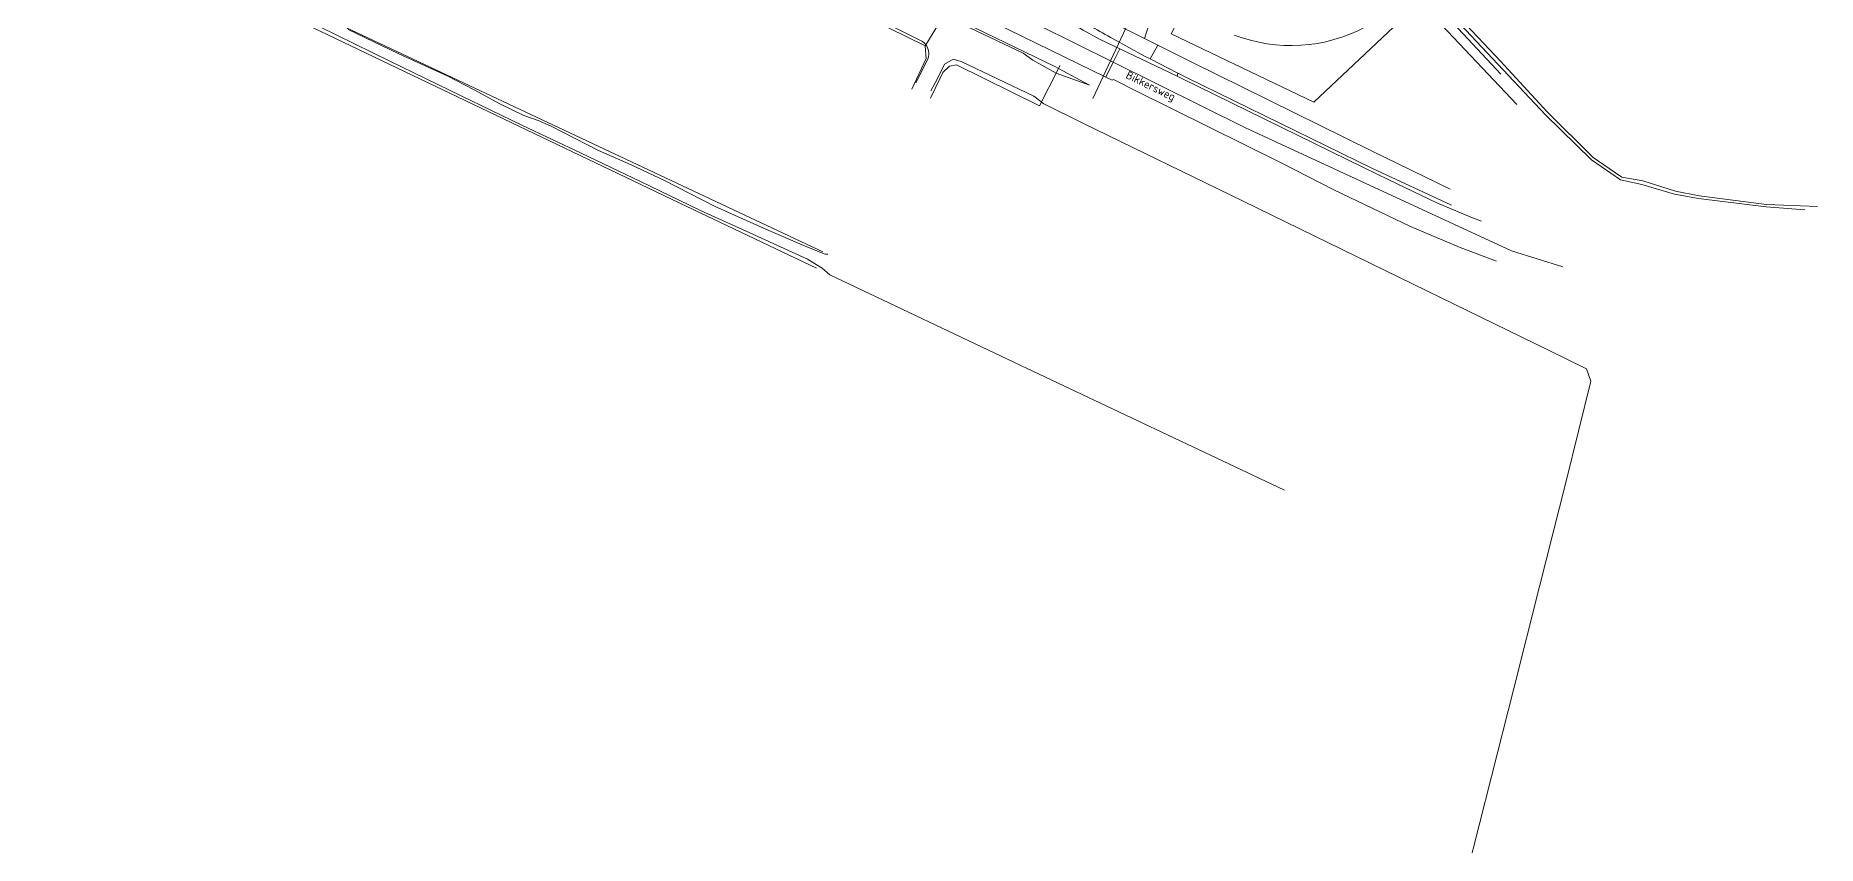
# Model space of a CAD drawing. Header units: metres. Extents: x 152715 to 153336, y 472170 to 473297.
# Drawn here: x 152939.2 to 153328.8, y 472733.4 to 472910.4 of the extents above; entities that cross this region are included whole.
import ezdxf
from ezdxf.enums import TextEntityAlignment as Align

# ---------------------------------------------------------------- set-up
doc = ezdxf.new("R2010")
doc.units = ezdxf.units.M
doc.layers.add('B-WE-OG-TOPOGRAFIE-G', color=8, linetype='Continuous', lineweight=0)
doc.layers.add('B-WE-OG-TOPOGRAFIE-T70', color=7, linetype='Continuous', lineweight=70)
doc.styles.add('NLCS-ISO-M250-T70', font='', dxfattribs={"height": 1.75})
doc.styles.get('NLCS-ISO-M250-T70').set_extended_font_data('NLCS-ISO')

msp = doc.modelspace()

# ---------------------------------------------------------------- linework, layer by layer
at = {"layer": 'B-WE-OG-TOPOGRAFIE-G'}
for points in [[(153133.687, 472908.161), (153082.769, 472933.223), (152997.838, 472974.631), (152845.173, 473049.508), (152768.708, 473086.285)], [(152775.323, 473023.314), (152895.047, 472965.503), (152975.083, 472927.27), (153111.344, 472863.109)], [(153132.98, 472909.213), (153121.08, 472915.065), (153103.187, 472923.816), (153087.894, 472931.242), (153071.181, 472939.45), (153049.966, 472949.88), (153032.927, 472958.174), (153015.398, 472967.015), (153002.188, 472973.465), (152994.452, 472976.984), (152976.547, 472985.662), (152956.675, 472995.448), (152933.454, 473006.864)], [(152815.218, 473000.62), (152890.941, 472963.878), (152979.769, 472921.788), (153079.882, 472873.856), (153109.939, 472859.548)], [(153212.26, 472811.052), (153154.635, 472838.271), (153112.89, 472858.143), (153111.174, 472859.592), (153107.95, 472861.548), (153094.574, 472867.682), (153084.754, 472872.127), (153081.996, 472873.403), (153071.605, 472878.476), (153058.507, 472884.703), (153045.523, 472890.855), (153032.276, 472897.267), (153016.63, 472904.833), (153001.177, 472912.367), (152989.649, 472917.386), (152987.38, 472918.292), (152981.648, 472921.206), (152965.146, 472929.132), (152952.296, 472935.032), (152944.831, 472938.72), (152929.678, 472945.977)], [(153181.628, 472909.771), (153182.719, 472912.966), (153183.868, 472913.54), (153184.443, 472914.33), (153195.586, 472939.043)], [(153109.435, 472932.477), (153130.658, 472922.141), (153173.197, 472901.357)], [(153141.402, 472925.584), (153157.881, 472917.539), (153162.271, 472915.145), (153168.28, 472911.582), (153171.942, 472909.569), (153176.291, 472907.493)], [(153174.839, 472904.613), (153141.852, 472920.988)], [(153245.243, 472919.818), (153244.247, 472920.687), (153243.864, 472920.278), (153269.346, 472893.084), (153279.43, 472883.252), (153285.728, 472878.902), (153290.442, 472877.88), (153297.551, 472875.719), (153302.826, 472874.786), (153317.627, 472873.013), (153326.031, 472872.342)], [(153191.213, 472917.947), (153187.467, 472910.813), (153218.656, 472895.88), (153241.166, 472916.967)], [(153112.415, 472862.666), (153111.909, 472862.628), (153111.614, 472862.716), (153107.322, 472864.437), (153099.014, 472868.06), (153087.814, 472873.077), (153076.72, 472878.723), (153069.382, 472882.125), (153062.247, 472885.303), (153051.753, 472890.65), (153049.048, 472891.841), (153045.975, 472892.925), (153040.822, 472895.385), (153035.109, 472898.519), (153029.167, 472901.609), (153018.631, 472906.398), (153007.549, 472911.726)], [(153133.845, 472908.418), (153137.763, 472914.806)], [(153169.61, 472899.55), (153162.325, 472902.2), (153157.24, 472905.04), (153155.125, 472906.568), (153137.763, 472914.806)], [(153138.237, 472915.166), (153162.06, 472903.65), (153162.846, 472903.223)], [(153170.387, 472896.647), (153178.744, 472914.513)], [(153174.467, 472913.338), (153181.628, 472909.771)], [(153246.677, 472912.718), (153263.049, 472895.339)], [(153248.215, 472914.154), (153259.61, 472901.95)], [(153250.809, 472913.98), (153259.51, 472904.854), (153269.697, 472893.723), (153279.778, 472883.746), (153283.244, 472881.331), (153286.027, 472879.493), (153290.595, 472878.653), (153297.736, 472876.395), (153302.914, 472875.377), (153317.637, 472873.507), (153328.79, 472873.073)], [(153133.687, 472908.161), (153133.928, 472905.387), (153130.766, 472898.731)], [(153133.687, 472908.161), (153133.845, 472908.418)], [(153174.823, 472909.708), (153181.685, 472905.937), (153182.921, 472905.306)], [(153181.628, 472909.771), (153184.552, 472908.315)], [(153184.552, 472908.315), (153182.921, 472905.306)], [(153184.552, 472908.315), (153191.869, 472904.67)], [(153131.68, 472900.11), (153132.531, 472901.758), (153134.328, 472905.491)], [(153134.909, 472898.363), (153136.327, 472900.871), (153137.906, 472904.174), (153139.844, 472905.251), (153141.567, 472904.712), (153157.433, 472897.138), (153159.623, 472895.523), (153168.31, 472891.215), (153203.093, 472874.272), (153237.446, 472857.544), (153270.003, 472841.678), (153278.296, 472837.586), (153279.265, 472834.858), (153273.844, 472812.997), (153268.065, 472790.024), (153262.394, 472767.696), (153257.512, 472748.492), (153252.127, 472727.205)], [(153136.901, 472900.927), (153137.57, 472902.31), (153138.994, 472903.722), (153140.581, 472903.986), (153158.689, 472895.056)], [(153163.161, 472903.84), (153162.846, 472903.223)], [(153174.839, 472904.613), (153173.197, 472901.357)], [(153176.291, 472907.493), (153174.839, 472904.613)], [(153273.119, 472859.859), (153261.93, 472863.331), (153203.718, 472890.277), (153174.839, 472904.613)], [(153176.291, 472907.493), (153188.785, 472901.528)], [(153182.921, 472905.306), (153188.946, 472902.23)], [(153191.869, 472904.67), (153231.269, 472885.209), (153248.507, 472876.871)], [(153134.887, 472896.766), (153136.901, 472900.927)], [(153162.846, 472903.223), (153158.689, 472895.056)], [(153169.61, 472899.55), (153162.846, 472903.223)], [(153173.197, 472901.357), (153174.62, 472900.662), (153174.88, 472900.793), (153179.937, 472898.24), (153211.55, 472882.63), (153223.03, 472876.72), (153239.83, 472868.69), (153250.65, 472864.07), (153258.62, 472861.1)], [(153188.946, 472902.23), (153188.785, 472901.528)], [(153188.785, 472901.528), (153189.818, 472901.035)], [(153188.946, 472902.23), (153190.957, 472901.204)], [(153189.818, 472901.035), (153229.679, 472881.489), (153235.08, 472878.87), (153245.58, 472873.84), (153253.03, 472870.71), (153255.322, 472869.825)], [(153190.957, 472901.204), (153231.55, 472881.37), (153248.804, 472873.379)]]:
    msp.add_lwpolyline(points, dxfattribs=at)
for points in [[(153165.761, 472915.268, 0.032682999), (153174.823, 472909.708)], [(153201.264, 472910.529, 0.218267066), (153229.972, 472912.315)], [(153133.845, 472908.418, 0.092809357), (153132.98, 472909.213)], [(153134.328, 472905.491, 0.244744564), (153133.845, 472908.418)]]:
    msp.add_lwpolyline(points, format="xyb", dxfattribs=at)

# ---------------------------------------------------------------- texts
at = {"layer": 'B-WE-OG-TOPOGRAFIE-T70', "color": 9, "linetype": 'Continuous', "style": 'NLCS-ISO-M250-T70'}
msp.add_text('Bikkersweg', height=1.75, rotation=333.9, dxfattribs=at).set_placement((153183.032, 472899.412), align=Align.MIDDLE_CENTER)

doc.saveas('drawing.dxf')
